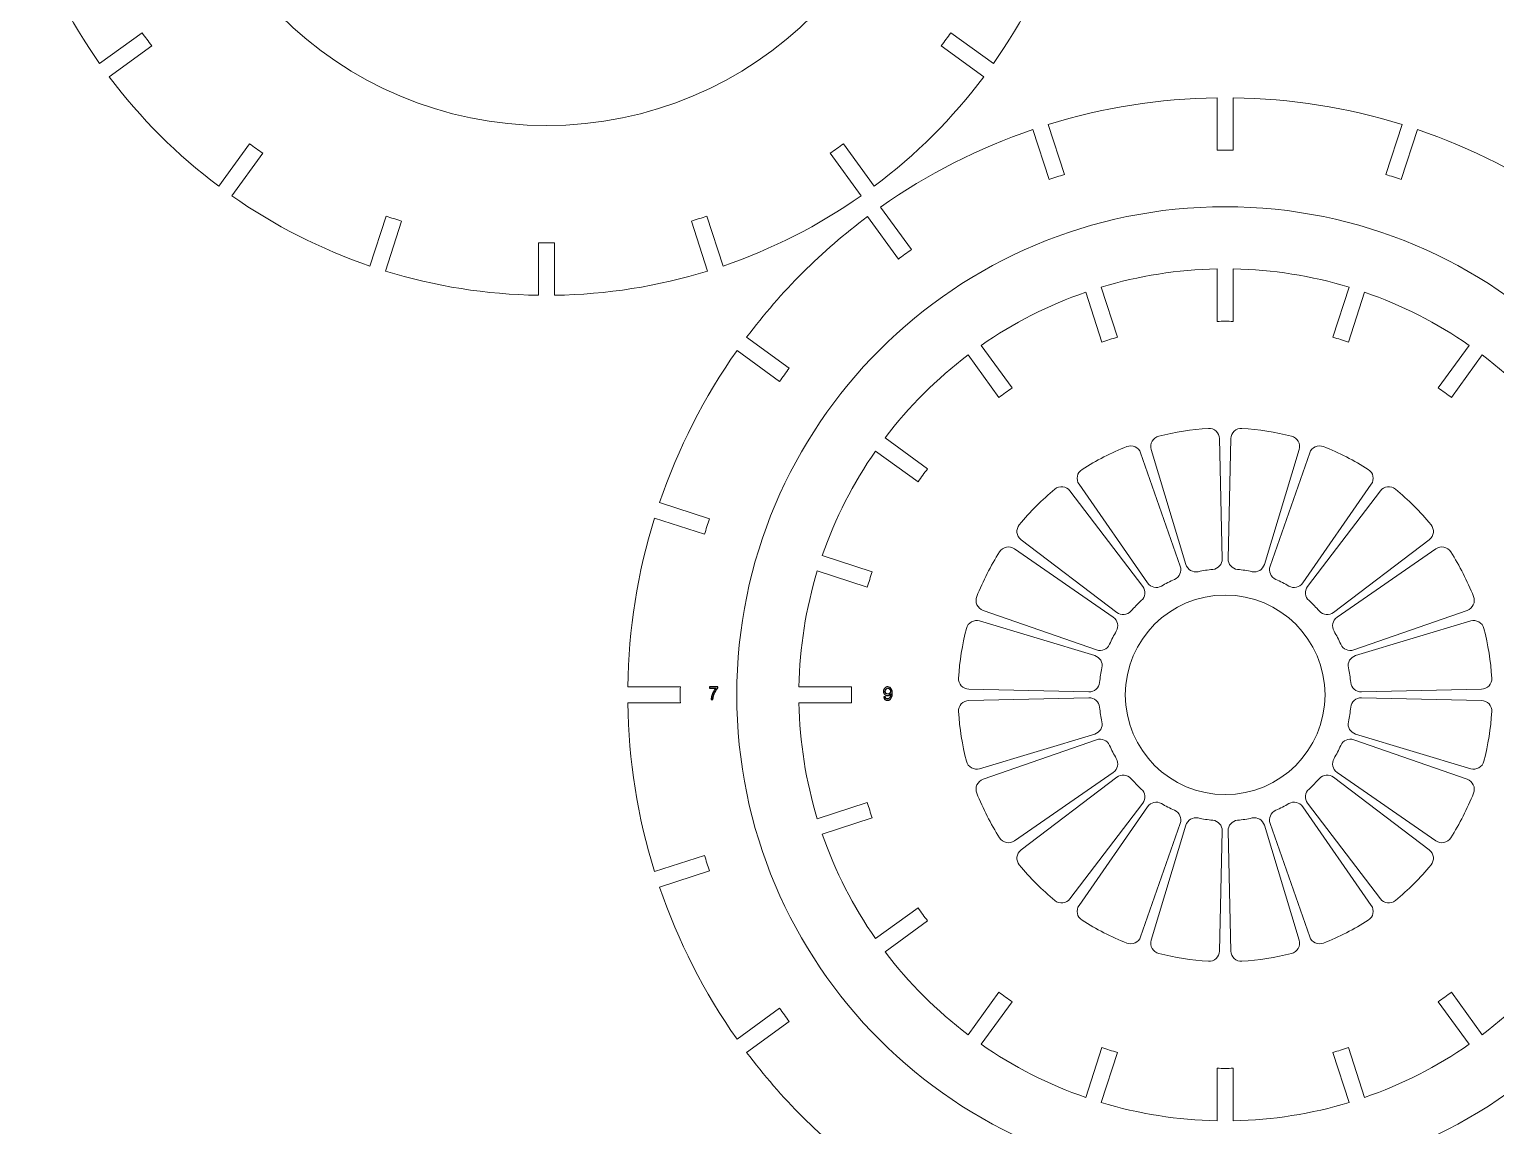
# Model space of a CAD drawing. Header units: millimetres. Extents: x -5830 to -1938, y -580 to 2011.
# Drawn here: x -4073.7 to -3794.7, y -437.1 to -228.4 of the extents above; entities that cross this region are included whole.
import ezdxf

# ---------------------------------------------------------------- set-up
doc = ezdxf.new("R2010")
doc.units = ezdxf.units.MM
doc.header["$MEASUREMENT"] = 0
doc.layers.add('layer 1', color=7, linetype='Continuous')

msp = doc.modelspace()

# ---------------------------------------------------------------- linework, layer by layer
at = {"layer": 'layer 1', "lineweight": 9}
for points, knots in [([(-3903.6539, -175.0401), (-3903.6539, -135.4614), (-3935.7387, -103.3765), (-3975.3174, -103.3765), (-3975.3174, -103.3765), (-4014.8961, -103.3764), (-4046.9811, -135.4613), (-4046.9812, -175.04), (-4046.9812, -175.04), (-4046.9813, -214.6187), (-4014.8965, -246.7036), (-3975.3178, -246.7038), (-3975.3178, -246.7038), (-3935.7391, -246.704), (-3903.6541, -214.6192), (-3903.6539, -175.0405)], [0, 0, 0, 0, 0.2, 0.2, 0.2, 0.2, 0.4, 0.4, 0.4, 0.4, 0.6, 0.6, 0.6, 0.6, 1, 1, 1, 1]), ([(-3753.249, -355.0864), (-3753.249, -303.7618), (-3794.8558, -262.155), (-3846.1805, -262.1549), (-3846.1805, -262.1549), (-3897.5051, -262.1549), (-3939.112, -303.7615), (-3939.1122, -355.0862), (-3939.1122, -355.0862), (-3939.1123, -406.4108), (-3897.5056, -448.0178), (-3846.181, -448.018), (-3846.181, -448.018), (-3794.8563, -448.0182), (-3753.2493, -406.4115), (-3753.249, -355.0869)], [0, 0, 0, 0, 0.2, 0.2, 0.2, 0.2, 0.4, 0.4, 0.4, 0.4, 0.6, 0.6, 0.6, 0.6, 1, 1, 1, 1]), ([(-3858.8247, -305.8542), (-3859.3523, -305.9896), (-3859.8017, -306.3344), (-3860.0693, -306.8088), (-3860.0693, -306.8088), (-3860.3368, -307.2832), (-3860.3993, -307.8462), (-3860.2424, -308.3677)], [0, 0, 0, 0, 0.33333333, 0.33333333, 0.33333333, 0.33333333, 1, 1, 1, 1]), ([(-3847.2439, -306.309), (-3847.2558, -305.7645), (-3847.4892, -305.2483), (-3847.8903, -304.8798), (-3847.8903, -304.8798), (-3848.2913, -304.5113), (-3848.8253, -304.3223), (-3849.3689, -304.3565)], [0, 0, 0, 0, 0.33333333, 0.33333333, 0.33333333, 0.33333333, 1, 1, 1, 1]), ([(-3842.9923, -304.3565), (-3843.5359, -304.3223), (-3844.0699, -304.5113), (-3844.4709, -304.8798), (-3844.4709, -304.8798), (-3844.872, -305.2483), (-3845.1054, -305.7645), (-3845.1173, -306.309)], [0, 0, 0, 0, 0.33333333, 0.33333333, 0.33333333, 0.33333333, 1, 1, 1, 1]), ([(-3832.1188, -308.3677), (-3831.9618, -307.8462), (-3832.0243, -307.2832), (-3832.2919, -306.8088), (-3832.2919, -306.8088), (-3832.5595, -306.3344), (-3833.0089, -305.9897), (-3833.5364, -305.8542)], [0, 0, 0, 0, 0.33333333, 0.33333333, 0.33333333, 0.33333333, 1, 1, 1, 1]), ([(-3862.2649, -309.0249), (-3862.4445, -308.5107), (-3862.826, -308.092), (-3863.3213, -307.8654), (-3863.3213, -307.8654), (-3863.8166, -307.6389), (-3864.3828, -307.6242), (-3864.8892, -307.8246)], [0, 0, 0, 0, 0.33333333, 0.33333333, 0.33333333, 0.33333333, 1, 1, 1, 1]), ([(-3827.4719, -307.8246), (-3827.9783, -307.6242), (-3828.5446, -307.6389), (-3829.0399, -307.8654), (-3829.0399, -307.8654), (-3829.5352, -308.092), (-3829.9167, -308.5107), (-3830.0963, -309.0249)], [0, 0, 0, 0, 0.33333333, 0.33333333, 0.33333333, 0.33333333, 1, 1, 1, 1]), ([(-3873.4195, -312.171), (-3873.8793, -312.4629), (-3874.2003, -312.9297), (-3874.3081, -313.4635), (-3874.3081, -313.4635), (-3874.416, -313.9974), (-3874.3015, -314.5521), (-3873.991, -314.9996)], [0, 0, 0, 0, 0.33333333, 0.33333333, 0.33333333, 0.33333333, 1, 1, 1, 1]), ([(-3818.3702, -314.9996), (-3818.0597, -314.5521), (-3817.9452, -313.9974), (-3818.0531, -313.4635), (-3818.0531, -313.4635), (-3818.1609, -312.9297), (-3818.4818, -312.4629), (-3818.9417, -312.171)], [0, 0, 0, 0, 0.33333333, 0.33333333, 0.33333333, 0.33333333, 1, 1, 1, 1]), ([(-3875.7115, -316.2496), (-3876.0412, -315.8161), (-3876.5334, -315.5357), (-3877.0744, -315.4734), (-3877.0744, -315.4734), (-3877.6155, -315.411), (-3878.1586, -315.5719), (-3878.5783, -315.9191)], [0, 0, 0, 0, 0.33333333, 0.33333333, 0.33333333, 0.33333333, 1, 1, 1, 1]), ([(-3813.7829, -315.9191), (-3814.2026, -315.5719), (-3814.7457, -315.411), (-3815.2868, -315.4734), (-3815.2868, -315.4734), (-3815.8278, -315.5357), (-3816.32, -315.8161), (-3816.6497, -316.2496)], [0, 0, 0, 0, 0.33333333, 0.33333333, 0.33333333, 0.33333333, 1, 1, 1, 1]), ([(-3885.3479, -322.6887), (-3885.6951, -323.1084), (-3885.856, -323.6515), (-3885.7936, -324.1926), (-3885.7936, -324.1926), (-3885.7313, -324.7336), (-3885.4509, -325.2258), (-3885.0174, -325.5555)], [0, 0, 0, 0, 0.33333333, 0.33333333, 0.33333333, 0.33333333, 1, 1, 1, 1]), ([(-3807.3438, -325.5555), (-3806.9103, -325.2258), (-3806.6299, -324.7336), (-3806.5675, -324.1926), (-3806.5675, -324.1926), (-3806.5052, -323.6515), (-3806.6661, -323.1084), (-3807.0133, -322.6887)], [0, 0, 0, 0, 0.33333333, 0.33333333, 0.33333333, 0.33333333, 1, 1, 1, 1]), ([(-3886.2674, -327.276), (-3886.7149, -326.9655), (-3887.2696, -326.851), (-3887.8035, -326.9589), (-3887.8035, -326.9589), (-3888.3373, -327.0667), (-3888.8041, -327.3877), (-3889.096, -327.8475)], [0, 0, 0, 0, 0.33333333, 0.33333333, 0.33333333, 0.33333333, 1, 1, 1, 1]), ([(-3803.2652, -327.8475), (-3803.5571, -327.3877), (-3804.0238, -327.0667), (-3804.5577, -326.9589), (-3804.5577, -326.9589), (-3805.0916, -326.851), (-3805.6463, -326.9655), (-3806.0938, -327.276)], [0, 0, 0, 0, 0.33333333, 0.33333333, 0.33333333, 0.33333333, 1, 1, 1, 1]), ([(-3893.4424, -336.3778), (-3893.6428, -336.8842), (-3893.6281, -337.4504), (-3893.4016, -337.9457), (-3893.4016, -337.9457), (-3893.175, -338.441), (-3892.7563, -338.8225), (-3892.2421, -339.0021)], [0, 0, 0, 0, 0.33333333, 0.33333333, 0.33333333, 0.33333333, 1, 1, 1, 1]), ([(-3827.1806, -355.0864), (-3827.1806, -344.593), (-3835.6872, -336.0864), (-3846.1806, -336.0864), (-3846.1806, -336.0864), (-3856.674, -336.0864), (-3865.1806, -344.593), (-3865.1806, -355.0864), (-3865.1806, -355.0864), (-3865.1806, -365.5798), (-3856.6741, -374.0864), (-3846.1807, -374.0864), (-3846.1807, -374.0864), (-3835.6873, -374.0865), (-3827.1806, -365.5799), (-3827.1806, -355.0865)], [0, 0, 0, 0, 0.2, 0.2, 0.2, 0.2, 0.4, 0.4, 0.4, 0.4, 0.6, 0.6, 0.6, 0.6, 1, 1, 1, 1]), ([(-3800.1191, -339.0021), (-3799.6049, -338.8225), (-3799.1862, -338.441), (-3798.9596, -337.9457), (-3798.9596, -337.9457), (-3798.7331, -337.4504), (-3798.7184, -336.8842), (-3798.9188, -336.3778)], [0, 0, 0, 0, 0.33333333, 0.33333333, 0.33333333, 0.33333333, 1, 1, 1, 1]), ([(-3892.8993, -341.0246), (-3893.4208, -340.8677), (-3893.9838, -340.9302), (-3894.4582, -341.1977), (-3894.4582, -341.1977), (-3894.9326, -341.4653), (-3895.2774, -341.9147), (-3895.4128, -342.4423)], [0, 0, 0, 0, 0.33333333, 0.33333333, 0.33333333, 0.33333333, 1, 1, 1, 1]), ([(-3796.9483, -342.4423), (-3797.0838, -341.9147), (-3797.4286, -341.4653), (-3797.903, -341.1977), (-3797.903, -341.1977), (-3798.3774, -340.9302), (-3798.9404, -340.8677), (-3799.4619, -341.0246)], [0, 0, 0, 0, 0.33333333, 0.33333333, 0.33333333, 0.33333333, 1, 1, 1, 1]), ([(-3896.9105, -351.8981), (-3896.9447, -352.4417), (-3896.7557, -352.9757), (-3896.3872, -353.3767), (-3896.3872, -353.3767), (-3896.0187, -353.7778), (-3895.5025, -354.0112), (-3894.958, -354.0231)], [0, 0, 0, 0, 0.33333333, 0.33333333, 0.33333333, 0.33333333, 1, 1, 1, 1]), ([(-3797.4032, -354.0231), (-3796.8586, -354.0112), (-3796.3425, -353.7778), (-3795.974, -353.3767), (-3795.974, -353.3767), (-3795.6055, -352.9757), (-3795.4165, -352.4417), (-3795.4507, -351.8981)], [0, 0, 0, 0, 0.33333333, 0.33333333, 0.33333333, 0.33333333, 1, 1, 1, 1]), ([(-3894.958, -356.1497), (-3895.5025, -356.1616), (-3896.0187, -356.395), (-3896.3872, -356.7961), (-3896.3872, -356.7961), (-3896.7557, -357.1971), (-3896.9447, -357.7311), (-3896.9105, -358.2747)], [0, 0, 0, 0, 0.33333333, 0.33333333, 0.33333333, 0.33333333, 1, 1, 1, 1]), ([(-3795.4507, -358.2747), (-3795.4165, -357.7311), (-3795.6055, -357.1971), (-3795.974, -356.7961), (-3795.974, -356.7961), (-3796.3425, -356.395), (-3796.8586, -356.1616), (-3797.4031, -356.1497)], [0, 0, 0, 0, 0.33333333, 0.33333333, 0.33333333, 0.33333333, 1, 1, 1, 1]), ([(-3895.4128, -367.7306), (-3895.2774, -368.2581), (-3894.9326, -368.7075), (-3894.4582, -368.9751), (-3894.4582, -368.9751), (-3893.9838, -369.2427), (-3893.4208, -369.3052), (-3892.8993, -369.1482)], [0, 0, 0, 0, 0.33333333, 0.33333333, 0.33333333, 0.33333333, 1, 1, 1, 1]), ([(-3799.4619, -369.1482), (-3798.9404, -369.3052), (-3798.3774, -369.2427), (-3797.903, -368.9751), (-3797.903, -368.9751), (-3797.4286, -368.7075), (-3797.0838, -368.2581), (-3796.9483, -367.7306)], [0, 0, 0, 0, 0.33333333, 0.33333333, 0.33333333, 0.33333333, 1, 1, 1, 1]), ([(-3892.2421, -371.1707), (-3892.7563, -371.3503), (-3893.175, -371.7318), (-3893.4016, -372.2271), (-3893.4016, -372.2271), (-3893.6281, -372.7224), (-3893.6428, -373.2887), (-3893.4424, -373.7951)], [0, 0, 0, 0, 0.33333333, 0.33333333, 0.33333333, 0.33333333, 1, 1, 1, 1]), ([(-3798.9188, -373.7951), (-3798.7184, -373.2887), (-3798.7331, -372.7224), (-3798.9596, -372.2271), (-3798.9596, -372.2271), (-3799.1861, -371.7318), (-3799.6049, -371.3503), (-3800.1191, -371.1708)], [0, 0, 0, 0, 0.33333333, 0.33333333, 0.33333333, 0.33333333, 1, 1, 1, 1]), ([(-3889.096, -382.3253), (-3888.8041, -382.7852), (-3888.3373, -383.1061), (-3887.8035, -383.2139), (-3887.8035, -383.2139), (-3887.2696, -383.3218), (-3886.7149, -383.2073), (-3886.2674, -382.8968)], [0, 0, 0, 0, 0.33333333, 0.33333333, 0.33333333, 0.33333333, 1, 1, 1, 1]), ([(-3885.0174, -384.6173), (-3885.4509, -384.947), (-3885.7313, -385.4392), (-3885.7936, -385.9803), (-3885.7936, -385.9803), (-3885.856, -386.5213), (-3885.6951, -387.0644), (-3885.3479, -387.4841)], [0, 0, 0, 0, 0.33333333, 0.33333333, 0.33333333, 0.33333333, 1, 1, 1, 1]), ([(-3807.0133, -387.4841), (-3806.6661, -387.0644), (-3806.5052, -386.5213), (-3806.5675, -385.9803), (-3806.5675, -385.9803), (-3806.6299, -385.4392), (-3806.9103, -384.947), (-3807.3438, -384.6173)], [0, 0, 0, 0, 0.33333333, 0.33333333, 0.33333333, 0.33333333, 1, 1, 1, 1]), ([(-3806.0938, -382.8968), (-3805.6463, -383.2073), (-3805.0916, -383.3218), (-3804.5577, -383.2139), (-3804.5577, -383.2139), (-3804.0238, -383.1061), (-3803.5571, -382.7852), (-3803.2652, -382.3253)], [0, 0, 0, 0, 0.33333333, 0.33333333, 0.33333333, 0.33333333, 1, 1, 1, 1]), ([(-3878.5783, -394.2537), (-3878.1586, -394.6009), (-3877.6155, -394.7618), (-3877.0744, -394.6995), (-3877.0744, -394.6995), (-3876.5334, -394.6371), (-3876.0412, -394.3567), (-3875.7115, -393.9232)], [0, 0, 0, 0, 0.33333333, 0.33333333, 0.33333333, 0.33333333, 1, 1, 1, 1]), ([(-3873.991, -395.1732), (-3874.3015, -395.6207), (-3874.416, -396.1754), (-3874.3081, -396.7093), (-3874.3081, -396.7093), (-3874.2003, -397.2432), (-3873.8793, -397.7099), (-3873.4195, -398.0018)], [0, 0, 0, 0, 0.33333333, 0.33333333, 0.33333333, 0.33333333, 1, 1, 1, 1]), ([(-3818.9417, -398.0018), (-3818.4818, -397.7099), (-3818.1609, -397.2432), (-3818.0531, -396.7093), (-3818.0531, -396.7093), (-3817.9452, -396.1755), (-3818.0597, -395.6207), (-3818.3702, -395.1732)], [0, 0, 0, 0, 0.33333333, 0.33333333, 0.33333333, 0.33333333, 1, 1, 1, 1]), ([(-3816.6497, -393.9232), (-3816.32, -394.3567), (-3815.8278, -394.6371), (-3815.2868, -394.6995), (-3815.2868, -394.6995), (-3814.7457, -394.7618), (-3814.2026, -394.6009), (-3813.7829, -394.2537)], [0, 0, 0, 0, 0.33333333, 0.33333333, 0.33333333, 0.33333333, 1, 1, 1, 1]), ([(-3864.8892, -402.3482), (-3864.3828, -402.5486), (-3863.8166, -402.5339), (-3863.3213, -402.3074), (-3863.3213, -402.3074), (-3862.826, -402.0809), (-3862.4445, -401.6621), (-3862.2649, -401.1479)], [0, 0, 0, 0, 0.33333333, 0.33333333, 0.33333333, 0.33333333, 1, 1, 1, 1]), ([(-3830.0963, -401.1479), (-3829.9167, -401.6621), (-3829.5352, -402.0809), (-3829.0399, -402.3074), (-3829.0399, -402.3074), (-3828.5446, -402.5339), (-3827.9783, -402.5486), (-3827.4719, -402.3482)], [0, 0, 0, 0, 0.33333333, 0.33333333, 0.33333333, 0.33333333, 1, 1, 1, 1]), ([(-3860.2424, -401.8051), (-3860.3993, -402.3266), (-3860.3368, -402.8896), (-3860.0693, -403.364), (-3860.0693, -403.364), (-3859.8017, -403.8384), (-3859.3523, -404.1832), (-3858.8247, -404.3187)], [0, 0, 0, 0, 0.33333333, 0.33333333, 0.33333333, 0.33333333, 1, 1, 1, 1]), ([(-3849.3689, -405.8163), (-3848.8253, -405.8505), (-3848.2913, -405.6615), (-3847.8903, -405.293), (-3847.8903, -405.293), (-3847.4892, -404.9245), (-3847.2558, -404.4084), (-3847.2439, -403.8638)], [0, 0, 0, 0, 0.33333333, 0.33333333, 0.33333333, 0.33333333, 1, 1, 1, 1]), ([(-3845.1173, -403.8638), (-3845.1054, -404.4084), (-3844.872, -404.9245), (-3844.4709, -405.293), (-3844.4709, -405.293), (-3844.0699, -405.6615), (-3843.5359, -405.8505), (-3842.9923, -405.8163)], [0, 0, 0, 0, 0.33333333, 0.33333333, 0.33333333, 0.33333333, 1, 1, 1, 1]), ([(-3833.5364, -404.3187), (-3833.0089, -404.1832), (-3832.5595, -403.8384), (-3832.2919, -403.364), (-3832.2919, -403.364), (-3832.0244, -402.8896), (-3831.9618, -402.3266), (-3832.1188, -401.8051)], [0, 0, 0, 0, 0.33333333, 0.33333333, 0.33333333, 0.33333333, 1, 1, 1, 1])]:
    msp.add_open_spline(points, degree=3, knots=knots, dxfattribs=at)
for points in [[(-4073.7252, -208.6445), (-4070.5347, -217.9875), (-4066.0299, -226.8286), (-4060.3466, -234.9015)], [(-3890.2885, -234.9015), (-3884.6051, -226.8286), (-3880.1004, -217.9875), (-3876.9099, -208.6445)], [(-4052.2554, -229.0229), (-4052.2554, -229.0229), (-4060.3466, -234.9015), (-4060.3466, -234.9015)], [(-4050.4333, -231.5308), (-4050.4333, -231.5308), (-4058.5244, -237.4094), (-4058.5244, -237.4094)], [(-4052.2554, -229.0229), (-4051.6619, -229.8688), (-4051.0544, -230.7049), (-4050.4333, -231.5308)], [(-3900.2018, -231.5308), (-3899.5807, -230.7049), (-3898.9732, -229.8688), (-3898.3797, -229.0229)], [(-3900.2018, -231.5308), (-3900.2018, -231.5308), (-3892.1106, -237.4094), (-3892.1106, -237.4094)], [(-3898.3797, -229.0229), (-3898.3797, -229.0229), (-3890.2885, -234.9015), (-3890.2885, -234.9015)], [(-4058.5244, -237.4094), (-4052.603, -245.3093), (-4045.5866, -252.3256), (-4037.6868, -258.2471)], [(-3912.9483, -258.2471), (-3905.0484, -252.3256), (-3898.0321, -245.3093), (-3892.1106, -237.4094)], [(-3847.7306, -241.4166), (-3858.6195, -241.5651), (-3869.4305, -243.2774), (-3879.8324, -246.5011)], [(-3847.7306, -251.4177), (-3847.7306, -251.4177), (-3847.7306, -241.4166), (-3847.7306, -241.4166)], [(-3844.6306, -251.4177), (-3844.6306, -251.4177), (-3844.6306, -241.4166), (-3844.6306, -241.4166)], [(-3812.5288, -246.5011), (-3822.9306, -243.2774), (-3833.7417, -241.5651), (-3844.6306, -241.4166)], [(-3882.7806, -247.459), (-3893.0907, -250.9651), (-3902.8435, -255.9344), (-3911.7401, -262.2146)], [(-3879.6902, -256.9706), (-3879.6902, -256.9706), (-3882.7806, -247.459), (-3882.7806, -247.459)], [(-3876.7419, -256.0126), (-3876.7419, -256.0126), (-3879.8324, -246.5011), (-3879.8324, -246.5011)], [(-3815.6193, -256.0126), (-3815.6193, -256.0126), (-3812.5288, -246.5011), (-3812.5288, -246.5011)], [(-3812.671, -256.9706), (-3812.671, -256.9706), (-3809.5805, -247.459), (-3809.5805, -247.459)], [(-3780.6211, -262.2146), (-3789.5177, -255.9344), (-3799.2705, -250.9651), (-3809.5805, -247.459)], [(-4031.8082, -250.1559), (-4031.8082, -250.1559), (-4037.6868, -258.2471), (-4037.6868, -258.2471)], [(-4031.8082, -250.1559), (-4030.9823, -250.777), (-4030.1462, -251.3845), (-4029.3003, -251.978)], [(-3921.3348, -251.978), (-3920.4889, -251.3845), (-3919.6528, -250.777), (-3918.8268, -250.1559)], [(-3918.8268, -250.1559), (-3918.8268, -250.1559), (-3912.9483, -258.2471), (-3912.9483, -258.2471)], [(-4029.3003, -251.978), (-4029.3003, -251.978), (-4035.1788, -260.0692), (-4035.1788, -260.0692)], [(-3921.3348, -251.978), (-3921.3348, -251.978), (-3915.4562, -260.0692), (-3915.4562, -260.0692)], [(-3844.6306, -251.4177), (-3845.6639, -251.4022), (-3846.6973, -251.4022), (-3847.7306, -251.4177)], [(-3876.7419, -256.0126), (-3877.7294, -256.3172), (-3878.7122, -256.6366), (-3879.6902, -256.9706)], [(-3812.671, -256.9706), (-3813.6489, -256.6366), (-3814.6318, -256.3172), (-3815.6193, -256.0126)], [(-4035.1788, -260.0692), (-4027.106, -265.7526), (-4018.2649, -270.2573), (-4008.9219, -273.4478)], [(-3941.7132, -273.4478), (-3932.3702, -270.2573), (-3923.5291, -265.7526), (-3915.4562, -260.0692)], [(-3905.8616, -270.3056), (-3905.8616, -270.3056), (-3911.7401, -262.2146), (-3911.7401, -262.2146)], [(-4005.8313, -263.936), (-4005.8313, -263.936), (-4008.9219, -273.4478), (-4008.9219, -273.4478)], [(-4002.8831, -264.894), (-4002.8831, -264.894), (-4005.9736, -274.4057), (-4005.9736, -274.4057)], [(-4005.8313, -263.936), (-4004.8539, -264.2716), (-4003.871, -264.5909), (-4002.8831, -264.894)], [(-3947.752, -264.894), (-3946.7641, -264.5909), (-3945.7812, -264.2716), (-3944.8037, -263.936)], [(-3947.752, -264.894), (-3947.752, -264.894), (-3944.6615, -274.4057), (-3944.6615, -274.4057)], [(-3944.8037, -263.936), (-3944.8037, -263.936), (-3941.7132, -273.4478), (-3941.7132, -273.4478)], [(-3914.248, -264.0367), (-3922.9701, -270.5572), (-3930.7099, -278.2969), (-3937.2304, -287.019)], [(-3908.3696, -272.1277), (-3908.3696, -272.1277), (-3914.248, -264.0367), (-3914.248, -264.0367)], [(-3976.8675, -269.0145), (-3975.8343, -269.0315), (-3974.8008, -269.0315), (-3973.7675, -269.0145)], [(-3976.8675, -269.0145), (-3976.8675, -269.0145), (-3976.8675, -279.0156), (-3976.8675, -279.0156)], [(-3973.7675, -269.0145), (-3973.7675, -269.0145), (-3973.7675, -279.0156), (-3973.7675, -279.0156)], [(-3905.8616, -270.3056), (-3906.7067, -270.9004), (-3907.5427, -271.5079), (-3908.3696, -272.1277)], [(-4005.9736, -274.4057), (-3996.5396, -277.3162), (-3986.7392, -278.8684), (-3976.8675, -279.0156)], [(-3973.7675, -279.0156), (-3963.8959, -278.8684), (-3954.0955, -277.3162), (-3944.6615, -274.4057)], [(-3847.7306, -273.9818), (-3855.2025, -274.1246), (-3862.6189, -275.2991), (-3869.7692, -277.4723)], [(-3847.7306, -283.9838), (-3847.7306, -283.9838), (-3847.7306, -273.9818), (-3847.7306, -273.9818)], [(-3844.6306, -283.9838), (-3844.6306, -283.9838), (-3844.6306, -273.9818), (-3844.6306, -273.9818)], [(-3822.592, -277.4723), (-3829.7423, -275.2991), (-3837.1587, -274.1246), (-3844.6306, -273.9818)], [(-3872.7175, -278.4302), (-3879.7796, -280.875), (-3886.4699, -284.2839), (-3892.5988, -288.5602)], [(-3869.6267, -287.9428), (-3869.6267, -287.9428), (-3872.7175, -278.4302), (-3872.7175, -278.4302)], [(-3866.6784, -286.9848), (-3866.6784, -286.9848), (-3869.7692, -277.4723), (-3869.7692, -277.4723)], [(-3825.6828, -286.9848), (-3825.6828, -286.9848), (-3822.592, -277.4723), (-3822.592, -277.4723)], [(-3822.7345, -287.9428), (-3822.7345, -287.9428), (-3819.6437, -278.4302), (-3819.6437, -278.4302)], [(-3799.7624, -288.5602), (-3805.8912, -284.2839), (-3812.5816, -280.875), (-3819.6437, -278.4302)], [(-3844.6306, -283.9838), (-3845.6638, -283.9612), (-3846.6974, -283.9612), (-3847.7306, -283.9838)], [(-3929.1394, -292.8974), (-3929.1394, -292.8974), (-3937.2304, -287.019), (-3937.2304, -287.019)], [(-3866.6784, -286.9848), (-3867.668, -287.2827), (-3868.651, -287.6021), (-3869.6267, -287.9428)], [(-3822.7345, -287.9428), (-3823.7102, -287.6021), (-3824.6932, -287.2827), (-3825.6828, -286.9848)], [(-3939.0525, -289.5269), (-3945.3327, -298.4235), (-3950.302, -308.1763), (-3953.8081, -318.4864)], [(-3930.9615, -295.4054), (-3930.9615, -295.4054), (-3939.0525, -289.5269), (-3939.0525, -289.5269)], [(-3886.7197, -296.6521), (-3886.7197, -296.6521), (-3892.5988, -288.5602), (-3892.5988, -288.5602)], [(-3805.6415, -296.6521), (-3805.6415, -296.6521), (-3799.7624, -288.5602), (-3799.7624, -288.5602)], [(-3929.1394, -292.8974), (-3929.7592, -293.7243), (-3930.3667, -294.5604), (-3930.9615, -295.4054)], [(-3895.1067, -290.3824), (-3901.0677, -294.8898), (-3906.3772, -300.1993), (-3910.8846, -306.1603)], [(-3889.2277, -298.4742), (-3889.2277, -298.4742), (-3895.1067, -290.3824), (-3895.1067, -290.3824)], [(-3803.1335, -298.4742), (-3803.1335, -298.4742), (-3797.2545, -290.3824), (-3797.2545, -290.3824)], [(-3781.4766, -306.1603), (-3785.984, -300.1993), (-3791.2935, -294.8898), (-3797.2545, -290.3824)], [(-3886.7197, -296.6521), (-3887.5688, -297.2412), (-3888.405, -297.8487), (-3889.2277, -298.4742)], [(-3803.1335, -298.4742), (-3803.9562, -297.8487), (-3804.7924, -297.2412), (-3805.6415, -296.6521)], [(-3902.7928, -312.0394), (-3902.7928, -312.0394), (-3910.8846, -306.1603), (-3910.8846, -306.1603)], [(-3849.3689, -304.3565), (-3852.5609, -304.5571), (-3855.7269, -305.0586), (-3858.8247, -305.8542)], [(-3847.2439, -306.309), (-3847.2439, -306.309), (-3846.7456, -329.1696), (-3846.7456, -329.1696)], [(-3845.6156, -329.1696), (-3845.6156, -329.1696), (-3845.1173, -306.309), (-3845.1173, -306.309)], [(-3833.5364, -305.8542), (-3836.6343, -305.0586), (-3839.8002, -304.5571), (-3842.9923, -304.3565)], [(-3912.7068, -308.6682), (-3916.9831, -314.7971), (-3920.392, -321.4874), (-3922.8368, -328.5495)], [(-3904.6149, -314.5473), (-3904.6149, -314.5473), (-3912.7068, -308.6682), (-3912.7068, -308.6682)], [(-3864.8892, -307.8246), (-3867.8631, -309.0018), (-3870.7192, -310.4571), (-3873.4195, -312.171)], [(-3862.2649, -309.0249), (-3862.2649, -309.0249), (-3854.7266, -330.6127), (-3854.7266, -330.6127)], [(-3853.652, -330.2635), (-3853.652, -330.2635), (-3860.2424, -308.3677), (-3860.2424, -308.3677)], [(-3832.1188, -308.3677), (-3832.1188, -308.3677), (-3838.7092, -330.2635), (-3838.7092, -330.2635)], [(-3837.6345, -330.6127), (-3837.6345, -330.6127), (-3830.0963, -309.0249), (-3830.0963, -309.0249)], [(-3818.9417, -312.171), (-3821.642, -310.4571), (-3824.4981, -309.0018), (-3827.4719, -307.8246)], [(-3902.7928, -312.0394), (-3903.4183, -312.862), (-3904.0258, -313.6982), (-3904.6149, -314.5473)], [(-3860.957, -333.7872), (-3860.957, -333.7872), (-3873.991, -314.9996), (-3873.991, -314.9996)], [(-3818.3702, -314.9996), (-3818.3702, -314.9996), (-3831.4041, -333.7872), (-3831.4041, -333.7872)], [(-3878.5783, -315.9191), (-3881.0428, -317.9576), (-3883.3094, -320.2242), (-3885.3479, -322.6887)], [(-3875.7115, -316.2496), (-3875.7115, -316.2496), (-3861.8712, -334.4514), (-3861.8712, -334.4514)], [(-3830.49, -334.4514), (-3830.49, -334.4514), (-3816.6497, -316.2496), (-3816.6497, -316.2496)], [(-3807.0133, -322.6887), (-3809.0518, -320.2242), (-3811.3184, -317.9576), (-3813.7829, -315.9191)], [(-3944.2965, -321.5768), (-3944.2965, -321.5768), (-3953.8081, -318.4864), (-3953.8081, -318.4864)], [(-3954.766, -321.4346), (-3957.9897, -331.8365), (-3959.702, -342.6475), (-3959.8505, -353.5364)], [(-3945.2545, -324.5251), (-3945.2545, -324.5251), (-3954.766, -321.4346), (-3954.766, -321.4346)], [(-3944.2965, -321.5768), (-3944.6305, -322.5548), (-3944.9499, -323.5376), (-3945.2545, -324.5251)], [(-3866.8156, -339.3958), (-3866.8156, -339.3958), (-3885.0174, -325.5555), (-3885.0174, -325.5555)], [(-3807.3438, -325.5555), (-3807.3438, -325.5555), (-3825.5455, -339.3958), (-3825.5455, -339.3958)], [(-3913.3242, -331.6404), (-3913.3242, -331.6404), (-3922.8368, -328.5495), (-3922.8368, -328.5495)], [(-3889.096, -327.8475), (-3890.8099, -330.5478), (-3892.2652, -333.4039), (-3893.4424, -336.3778)], [(-3886.2674, -327.276), (-3886.2674, -327.276), (-3867.4798, -340.31), (-3867.4798, -340.31)], [(-3848.5478, -331.2034), (-3847.508, -331.1004), (-3846.7228, -330.2143), (-3846.7456, -329.1696)], [(-3845.6156, -329.1696), (-3845.6384, -330.2143), (-3844.8532, -331.1004), (-3843.8134, -331.2034)], [(-3824.8814, -340.31), (-3824.8814, -340.31), (-3806.0938, -327.276), (-3806.0938, -327.276)], [(-3798.9188, -336.3778), (-3800.096, -333.4039), (-3801.5513, -330.5478), (-3803.2652, -327.8475)], [(-3923.7947, -331.4978), (-3925.9679, -338.6482), (-3927.1425, -346.0645), (-3927.2853, -353.5364)], [(-3914.2822, -334.5886), (-3914.2822, -334.5886), (-3923.7947, -331.4978), (-3923.7947, -331.4978)], [(-3913.3242, -331.6404), (-3913.6649, -332.616), (-3913.9843, -333.599), (-3914.2822, -334.5886)], [(-3855.8122, -333.1039), (-3854.8551, -332.6845), (-3854.3822, -331.5991), (-3854.7266, -330.6127)], [(-3853.652, -330.2635), (-3853.3508, -331.264), (-3852.3302, -331.8641), (-3851.3095, -331.6408)], [(-3848.5478, -331.2034), (-3849.4761, -331.2955), (-3850.3982, -331.4415), (-3851.3095, -331.6408)], [(-3841.0517, -331.6408), (-3841.963, -331.4415), (-3842.8851, -331.2955), (-3843.8134, -331.2034)], [(-3841.0517, -331.6408), (-3840.031, -331.8641), (-3839.0103, -331.264), (-3838.7092, -330.2635)], [(-3837.6345, -330.6127), (-3837.979, -331.5991), (-3837.506, -332.6845), (-3836.549, -333.1039)], [(-3862.1338, -337.1561), (-3861.3531, -336.4615), (-3861.2387, -335.2831), (-3861.8712, -334.4514)], [(-3860.957, -333.7872), (-3860.3614, -334.6457), (-3859.2053, -334.9011), (-3858.3035, -334.3733)], [(-3855.8122, -333.1039), (-3856.6666, -333.4782), (-3857.4985, -333.9021), (-3858.3035, -334.3733)], [(-3834.0577, -334.3733), (-3834.8627, -333.9021), (-3835.6946, -333.4782), (-3836.549, -333.1039)], [(-3834.0577, -334.3733), (-3833.1559, -334.9011), (-3831.9998, -334.6457), (-3831.4041, -333.7872)], [(-3830.49, -334.4514), (-3831.1225, -335.2831), (-3831.008, -336.4615), (-3830.2274, -337.1561)], [(-3862.1338, -337.1561), (-3862.8307, -337.7762), (-3863.4908, -338.4363), (-3864.1109, -339.1332)], [(-3828.2503, -339.1332), (-3828.8703, -338.4363), (-3829.5305, -337.7762), (-3830.2274, -337.1561)], [(-3870.6544, -346.5404), (-3870.6544, -346.5404), (-3892.2421, -339.0021), (-3892.2421, -339.0021)], [(-3866.8937, -342.9635), (-3866.3659, -342.0617), (-3866.6213, -340.9056), (-3867.4798, -340.31)], [(-3866.8156, -339.3958), (-3865.9839, -340.0283), (-3864.8055, -339.9139), (-3864.1109, -339.1332)], [(-3828.2503, -339.1332), (-3827.5557, -339.9139), (-3826.3773, -340.0283), (-3825.5455, -339.3958)], [(-3824.8814, -340.31), (-3825.7399, -340.9056), (-3825.9952, -342.0617), (-3825.4674, -342.9635)], [(-3800.1191, -339.0021), (-3800.1191, -339.0021), (-3821.7068, -346.5404), (-3821.7068, -346.5404)], [(-3895.4128, -342.4423), (-3896.2084, -345.5401), (-3896.7099, -348.7061), (-3896.9105, -351.8981)], [(-3892.8993, -341.0246), (-3892.8993, -341.0246), (-3871.0035, -347.615), (-3871.0035, -347.615)], [(-3866.8937, -342.9635), (-3867.3649, -343.7685), (-3867.7888, -344.6004), (-3868.1631, -345.4548)], [(-3824.1981, -345.4548), (-3824.5724, -344.6004), (-3824.9963, -343.7685), (-3825.4674, -342.9635)], [(-3821.3577, -347.615), (-3821.3577, -347.615), (-3799.4619, -341.0246), (-3799.4619, -341.0246)], [(-3795.4507, -351.8981), (-3795.6513, -348.7061), (-3796.1527, -345.5401), (-3796.9483, -342.4423)], [(-3870.6544, -346.5404), (-3869.6679, -346.8848), (-3868.5825, -346.4119), (-3868.1631, -345.4548)], [(-3824.1981, -345.4548), (-3823.7787, -346.4119), (-3822.6933, -346.8848), (-3821.7068, -346.5404)], [(-3869.6262, -349.9575), (-3869.4029, -348.9368), (-3870.003, -347.9162), (-3871.0035, -347.615)], [(-3821.3577, -347.615), (-3822.3582, -347.9162), (-3822.9583, -348.9368), (-3822.735, -349.9575)], [(-3869.6262, -349.9575), (-3869.8255, -350.8688), (-3869.9716, -351.7909), (-3870.0636, -352.7192)], [(-3822.2976, -352.7192), (-3822.3896, -351.7909), (-3822.5357, -350.8688), (-3822.735, -349.9575)], [(-3949.8494, -353.5364), (-3949.8494, -353.5364), (-3959.8505, -353.5364), (-3959.8505, -353.5364)], [(-3949.8494, -353.5364), (-3949.8649, -354.5697), (-3949.8649, -355.6031), (-3949.8494, -356.6364)], [(-3917.2832, -353.5364), (-3917.2832, -353.5364), (-3927.2853, -353.5364), (-3927.2853, -353.5364)], [(-3917.2832, -353.5364), (-3917.3058, -354.5696), (-3917.3058, -355.6032), (-3917.2832, -356.6364)], [(-3872.0974, -354.5214), (-3872.0974, -354.5214), (-3894.958, -354.0231), (-3894.958, -354.0231)], [(-3872.0974, -354.5214), (-3871.0527, -354.5442), (-3870.1666, -353.759), (-3870.0636, -352.7192)], [(-3822.2976, -352.7192), (-3822.1946, -353.759), (-3821.3084, -354.5442), (-3820.2638, -354.5214)], [(-3797.4032, -354.0231), (-3797.4032, -354.0231), (-3820.2638, -354.5214), (-3820.2638, -354.5214)], [(-3949.8494, -356.6364), (-3949.8494, -356.6364), (-3959.8505, -356.6364), (-3959.8505, -356.6364)], [(-3959.8505, -356.6364), (-3959.702, -367.5253), (-3957.9897, -378.3364), (-3954.766, -388.7382)], [(-3917.2832, -356.6364), (-3917.2832, -356.6364), (-3927.2853, -356.6364), (-3927.2853, -356.6364)], [(-3927.2853, -356.6364), (-3927.1425, -364.1083), (-3925.9679, -371.5247), (-3923.7947, -378.675)], [(-3894.958, -356.1497), (-3894.958, -356.1497), (-3872.0974, -355.6514), (-3872.0974, -355.6514)], [(-3870.0636, -357.4536), (-3870.1666, -356.4138), (-3871.0527, -355.6286), (-3872.0974, -355.6514)], [(-3820.2638, -355.6514), (-3821.3084, -355.6286), (-3822.1946, -356.4138), (-3822.2976, -357.4536)], [(-3820.2638, -355.6514), (-3820.2638, -355.6514), (-3797.4032, -356.1497), (-3797.4032, -356.1497)], [(-3896.9105, -358.2747), (-3896.7099, -361.4668), (-3896.2084, -364.6328), (-3895.4128, -367.7306)], [(-3870.0636, -357.4536), (-3869.9716, -358.3819), (-3869.8255, -359.304), (-3869.6262, -360.2153)], [(-3822.735, -360.2153), (-3822.5357, -359.304), (-3822.3896, -358.3819), (-3822.2976, -357.4536)], [(-3796.9483, -367.7306), (-3796.1527, -364.6328), (-3795.6513, -361.4668), (-3795.4507, -358.2747)], [(-3871.0035, -362.5578), (-3871.0035, -362.5578), (-3892.8993, -369.1482), (-3892.8993, -369.1482)], [(-3871.0035, -362.5578), (-3870.003, -362.2567), (-3869.4029, -361.2361), (-3869.6262, -360.2153)], [(-3822.735, -360.2153), (-3822.9583, -361.236), (-3822.3582, -362.2567), (-3821.3577, -362.5578)], [(-3799.4619, -369.1482), (-3799.4619, -369.1482), (-3821.3577, -362.5578), (-3821.3577, -362.5578)], [(-3892.2421, -371.1707), (-3892.2421, -371.1707), (-3870.6544, -363.6325), (-3870.6544, -363.6325)], [(-3868.1631, -364.718), (-3868.5825, -363.761), (-3869.6679, -363.288), (-3870.6544, -363.6325)], [(-3868.1631, -364.718), (-3867.7888, -365.5724), (-3867.3649, -366.4043), (-3866.8937, -367.2093)], [(-3825.4674, -367.2093), (-3824.9963, -366.4043), (-3824.5724, -365.5724), (-3824.1981, -364.718)], [(-3821.7068, -363.6325), (-3822.6933, -363.288), (-3823.7787, -363.761), (-3824.1981, -364.718)], [(-3821.7068, -363.6325), (-3821.7068, -363.6325), (-3800.1191, -371.1707), (-3800.1191, -371.1707)], [(-3867.4798, -369.8629), (-3866.6213, -369.2673), (-3866.3659, -368.1111), (-3866.8937, -367.2094)], [(-3825.4674, -367.2093), (-3825.9952, -368.1111), (-3825.7399, -369.2672), (-3824.8814, -369.8629)], [(-3867.4798, -369.8629), (-3867.4798, -369.8629), (-3886.2674, -382.8968), (-3886.2674, -382.8968)], [(-3885.0174, -384.6173), (-3885.0174, -384.6173), (-3866.8156, -370.777), (-3866.8156, -370.777)], [(-3864.1109, -371.0396), (-3864.8055, -370.259), (-3865.9839, -370.1445), (-3866.8156, -370.777)], [(-3864.1109, -371.0396), (-3863.4908, -371.7365), (-3862.8307, -372.3967), (-3862.1338, -373.0167)], [(-3830.2274, -373.0167), (-3829.5305, -372.3967), (-3828.8703, -371.7365), (-3828.2503, -371.0396)], [(-3825.5455, -370.777), (-3826.3773, -370.1445), (-3827.5557, -370.259), (-3828.2503, -371.0396)], [(-3825.5455, -370.777), (-3825.5455, -370.777), (-3807.3438, -384.6173), (-3807.3438, -384.6173)], [(-3806.0938, -382.8968), (-3806.0938, -382.8968), (-3824.8814, -369.8629), (-3824.8814, -369.8629)], [(-3893.4424, -373.7951), (-3892.2652, -376.7689), (-3890.8099, -379.625), (-3889.096, -382.3253)], [(-3861.8712, -375.7215), (-3861.2387, -374.8897), (-3861.3531, -373.7113), (-3862.1338, -373.0167)], [(-3830.2274, -373.0167), (-3831.008, -373.7113), (-3831.1225, -374.8897), (-3830.49, -375.7215)], [(-3803.2652, -382.3253), (-3801.5513, -379.625), (-3800.096, -376.7689), (-3798.9188, -373.7951)], [(-3914.2822, -375.5842), (-3914.2822, -375.5842), (-3923.7947, -378.675), (-3923.7947, -378.675)], [(-3914.2822, -375.5842), (-3913.9843, -376.5738), (-3913.6649, -377.5568), (-3913.3242, -378.5325)], [(-3861.8712, -375.7215), (-3861.8712, -375.7215), (-3875.7115, -393.9232), (-3875.7115, -393.9232)], [(-3873.991, -395.1732), (-3873.991, -395.1732), (-3860.957, -376.3856), (-3860.957, -376.3856)], [(-3858.3035, -375.7996), (-3859.2053, -375.2718), (-3860.3614, -375.5271), (-3860.957, -376.3856)], [(-3858.3035, -375.7996), (-3857.4985, -376.2707), (-3856.6666, -376.6946), (-3855.8122, -377.069)], [(-3836.549, -377.069), (-3835.6946, -376.6946), (-3834.8627, -376.2707), (-3834.0577, -375.7996)], [(-3831.4041, -376.3856), (-3831.9998, -375.5271), (-3833.1559, -375.2718), (-3834.0577, -375.7996)], [(-3831.4041, -376.3856), (-3831.4041, -376.3856), (-3818.3702, -395.1732), (-3818.3702, -395.1732)], [(-3816.6497, -393.9232), (-3816.6497, -393.9232), (-3830.49, -375.7215), (-3830.49, -375.7215)], [(-3913.3242, -378.5325), (-3913.3242, -378.5325), (-3922.8368, -381.6233), (-3922.8368, -381.6233)], [(-3854.7266, -379.5602), (-3854.3822, -378.5737), (-3854.8551, -377.4883), (-3855.8122, -377.069)], [(-3851.3095, -378.532), (-3852.3302, -378.3087), (-3853.3508, -378.9088), (-3853.652, -379.9093)], [(-3851.3095, -378.532), (-3850.3982, -378.7313), (-3849.4761, -378.8774), (-3848.5478, -378.9694)], [(-3846.7456, -381.0032), (-3846.7228, -379.9586), (-3847.508, -379.0725), (-3848.5478, -378.9694)], [(-3843.8134, -378.9694), (-3844.8532, -379.0724), (-3845.6384, -379.9586), (-3845.6156, -381.0032)], [(-3843.8134, -378.9694), (-3842.8851, -378.8774), (-3841.963, -378.7313), (-3841.0517, -378.532)], [(-3838.7092, -379.9093), (-3839.0103, -378.9088), (-3840.031, -378.3087), (-3841.0517, -378.532)], [(-3836.549, -377.069), (-3837.506, -377.4883), (-3837.979, -378.5737), (-3837.6345, -379.5602)], [(-3922.8368, -381.6233), (-3920.392, -388.6854), (-3916.9831, -395.3758), (-3912.7068, -401.5046)], [(-3854.7266, -379.5602), (-3854.7266, -379.5602), (-3862.2649, -401.1479), (-3862.2649, -401.1479)], [(-3860.2424, -401.8051), (-3860.2424, -401.8051), (-3853.652, -379.9093), (-3853.652, -379.9093)], [(-3846.7456, -381.0032), (-3846.7456, -381.0032), (-3847.2439, -403.8638), (-3847.2439, -403.8638)], [(-3845.1173, -403.8638), (-3845.1173, -403.8638), (-3845.6156, -381.0032), (-3845.6156, -381.0032)], [(-3838.7092, -379.9093), (-3838.7092, -379.9093), (-3832.1188, -401.8051), (-3832.1188, -401.8051)], [(-3830.0963, -401.1479), (-3830.0963, -401.1479), (-3837.6345, -379.5602), (-3837.6345, -379.5602)], [(-3945.2545, -385.6477), (-3945.2545, -385.6477), (-3954.766, -388.7382), (-3954.766, -388.7382)], [(-3945.2545, -385.6477), (-3944.9499, -386.6352), (-3944.6305, -387.6181), (-3944.2965, -388.596)], [(-3885.3479, -387.4841), (-3883.3094, -389.9486), (-3881.0428, -392.2152), (-3878.5783, -394.2537)], [(-3813.7829, -394.2537), (-3811.3184, -392.2152), (-3809.0518, -389.9486), (-3807.0133, -387.4841)], [(-3944.2965, -388.596), (-3944.2965, -388.596), (-3953.8081, -391.6865), (-3953.8081, -391.6865)], [(-3953.8081, -391.6865), (-3950.302, -401.9965), (-3945.3327, -411.7493), (-3939.0525, -420.6459)], [(-3904.6149, -395.6255), (-3904.6149, -395.6255), (-3912.7068, -401.5046), (-3912.7068, -401.5046)], [(-3904.6149, -395.6255), (-3904.0258, -396.4746), (-3903.4183, -397.3108), (-3902.7928, -398.1335)], [(-3902.7928, -398.1335), (-3902.7928, -398.1335), (-3910.8846, -404.0125), (-3910.8846, -404.0125)], [(-3873.4195, -398.0018), (-3870.7192, -399.7157), (-3867.8631, -401.171), (-3864.8892, -402.3482)], [(-3827.4719, -402.3482), (-3824.4981, -401.171), (-3821.642, -399.7157), (-3818.9417, -398.0018)], [(-3910.8846, -404.0125), (-3906.3772, -409.9735), (-3901.0677, -415.283), (-3895.1067, -419.7904)], [(-3858.8247, -404.3187), (-3855.7269, -405.1143), (-3852.5609, -405.6157), (-3849.3689, -405.8163)], [(-3842.9923, -405.8163), (-3839.8002, -405.6157), (-3836.6343, -405.1143), (-3833.5364, -404.3187)], [(-3797.2545, -419.7904), (-3791.2935, -415.283), (-3785.984, -409.9735), (-3781.4766, -404.0125)], [(-3889.2277, -411.6986), (-3889.2277, -411.6986), (-3895.1067, -419.7904), (-3895.1067, -419.7904)], [(-3889.2277, -411.6986), (-3888.405, -412.3241), (-3887.5688, -412.9316), (-3886.7197, -413.5207)], [(-3805.6415, -413.5207), (-3804.7924, -412.9316), (-3803.9562, -412.3241), (-3803.1335, -411.6986)], [(-3803.1335, -411.6986), (-3803.1335, -411.6986), (-3797.2545, -419.7904), (-3797.2545, -419.7904)], [(-3930.9615, -414.7675), (-3930.9615, -414.7675), (-3939.0525, -420.6459), (-3939.0525, -420.6459)], [(-3930.9615, -414.7675), (-3930.3667, -415.6125), (-3929.7592, -416.4486), (-3929.1394, -417.2754)], [(-3886.7197, -413.5207), (-3886.7197, -413.5207), (-3892.5988, -421.6126), (-3892.5988, -421.6126)], [(-3805.6415, -413.5207), (-3805.6415, -413.5207), (-3799.7624, -421.6126), (-3799.7624, -421.6126)], [(-3929.1394, -417.2754), (-3929.1394, -417.2754), (-3937.2304, -423.1539), (-3937.2304, -423.1539)], [(-3937.2304, -423.1539), (-3930.7099, -431.8759), (-3922.9701, -439.6157), (-3914.248, -446.1362)], [(-3892.5988, -421.6126), (-3886.4699, -425.8889), (-3879.7796, -429.2979), (-3872.7175, -431.7426)], [(-3869.6267, -422.2301), (-3869.6267, -422.2301), (-3872.7175, -431.7426), (-3872.7175, -431.7426)], [(-3866.6784, -423.188), (-3866.6784, -423.188), (-3869.7692, -432.7006), (-3869.7692, -432.7006)], [(-3869.6267, -422.2301), (-3868.651, -422.5708), (-3867.668, -422.8902), (-3866.6784, -423.188)], [(-3825.6828, -423.188), (-3824.6932, -422.8902), (-3823.7102, -422.5708), (-3822.7345, -422.2301)], [(-3825.6828, -423.188), (-3825.6828, -423.188), (-3822.592, -432.7006), (-3822.592, -432.7006)], [(-3822.7345, -422.2301), (-3822.7345, -422.2301), (-3819.6437, -431.7426), (-3819.6437, -431.7426)], [(-3819.6437, -431.7426), (-3812.5816, -429.2979), (-3805.8912, -425.8889), (-3799.7624, -421.6126)], [(-3847.7306, -426.1891), (-3846.6974, -426.2116), (-3845.6638, -426.2116), (-3844.6306, -426.1891)], [(-3847.7306, -426.1891), (-3847.7306, -426.1891), (-3847.7306, -436.1911), (-3847.7306, -436.1911)], [(-3844.6306, -426.1891), (-3844.6306, -426.1891), (-3844.6306, -436.1911), (-3844.6306, -436.1911)], [(-3869.7692, -432.7006), (-3862.6189, -434.8737), (-3855.2025, -436.0483), (-3847.7306, -436.1911)], [(-3844.6306, -436.1911), (-3837.1587, -436.0483), (-3829.7423, -434.8737), (-3822.592, -432.7006)]]:
    msp.add_open_spline(points, degree=3, dxfattribs=at)
at = {"layer": 'layer 1'}
for points, knots in [([(-3944.3194, -353.8395), (-3944.3194, -353.8395), (-3944.3194, -353.5479), (-3944.3194, -353.5479), (-3944.3194, -353.5479), (-3944.3194, -353.5479), (-3942.7118, -353.5479), (-3942.7118, -353.5479), (-3942.7118, -353.5479), (-3942.7118, -353.5479), (-3942.7118, -353.784), (-3942.7118, -353.784), (-3942.7118, -353.784), (-3942.8698, -353.9524), (-3943.0272, -354.1763), (-3943.1823, -354.4558), (-3943.1823, -354.4558), (-3943.3379, -354.7353), (-3943.4577, -355.023), (-3943.5428, -355.3187), (-3943.5428, -355.3187), (-3943.6036, -355.5264), (-3943.6429, -355.755), (-3943.6597, -356.0027), (-3943.6597, -356.0027), (-3943.6597, -356.0027), (-3943.9722, -356.0027), (-3943.9722, -356.0027), (-3943.9722, -356.0027), (-3943.9687, -355.8071), (-3943.9305, -355.5704), (-3943.857, -355.2932), (-3943.857, -355.2932), (-3943.7835, -355.0154), (-3943.6788, -354.7481), (-3943.5416, -354.4906), (-3943.5416, -354.4906), (-3943.4045, -354.233), (-3943.2586, -354.016), (-3943.1041, -353.8395), (-3943.1041, -353.8395), (-3943.1041, -353.8395), (-3944.3194, -353.8395), (-3944.3194, -353.8395)], [0, 0, 0, 0, 0.08333333, 0.08333333, 0.08333333, 0.08333333, 0.16666667, 0.16666667, 0.16666667, 0.16666667, 0.25, 0.25, 0.25, 0.25, 0.33333333, 0.33333333, 0.33333333, 0.33333333, 0.41666667, 0.41666667, 0.41666667, 0.41666667, 0.5, 0.5, 0.5, 0.5, 0.58333333, 0.58333333, 0.58333333, 0.58333333, 0.66666667, 0.66666667, 0.66666667, 0.66666667, 0.75, 0.75, 0.75, 0.75, 0.83333333, 0.83333333, 0.83333333, 0.83333333, 1, 1, 1, 1]), ([(-3911.1323, -355.4936), (-3911.1323, -355.4936), (-3910.8407, -355.4693), (-3910.8407, -355.4693), (-3910.8407, -355.4693), (-3910.8158, -355.607), (-3910.7683, -355.7066), (-3910.6983, -355.7685), (-3910.6983, -355.7685), (-3910.6283, -355.8304), (-3910.5386, -355.8617), (-3910.4286, -355.8617), (-3910.4286, -355.8617), (-3910.3349, -355.8617), (-3910.2527, -355.8403), (-3910.1815, -355.7969), (-3910.1815, -355.7969), (-3910.1103, -355.754), (-3910.0525, -355.6967), (-3910.0079, -355.6244), (-3910.0079, -355.6244), (-3909.9634, -355.5526), (-3909.9257, -355.4554), (-3909.8951, -355.3333), (-3909.8951, -355.3333), (-3909.8644, -355.2112), (-3909.8494, -355.0868), (-3909.8494, -354.9601), (-3909.8494, -354.9601), (-3909.8494, -354.9467), (-3909.8499, -354.9259), (-3909.8511, -354.8987), (-3909.8511, -354.8987), (-3909.9119, -354.9959), (-3909.9952, -355.0752), (-3910.1005, -355.1354), (-3910.1005, -355.1354), (-3910.2058, -355.1962), (-3910.3204, -355.2263), (-3910.4431, -355.2263), (-3910.4431, -355.2263), (-3910.6485, -355.2263), (-3910.8221, -355.1516), (-3910.9645, -355.0023), (-3910.9645, -355.0023), (-3911.1063, -354.8536), (-3911.1775, -354.6568), (-3911.1775, -354.4126), (-3911.1775, -354.4126), (-3911.1775, -354.1603), (-3911.1034, -353.9577), (-3910.9547, -353.8038), (-3910.9547, -353.8038), (-3910.8065, -353.6505), (-3910.6208, -353.5735), (-3910.3968, -353.5735), (-3910.3968, -353.5735), (-3910.2359, -353.5735), (-3910.0884, -353.6169), (-3909.9541, -353.7043), (-3909.9541, -353.7043), (-3909.8204, -353.7911), (-3909.7191, -353.9149), (-3909.6497, -354.0764), (-3909.6497, -354.0764), (-3909.5803, -354.2373), (-3909.5455, -354.4705), (-3909.5455, -354.7754), (-3909.5455, -354.7754), (-3909.5455, -355.0932), (-3909.5797, -355.346), (-3909.6485, -355.5341), (-3909.6485, -355.5341), (-3909.7174, -355.7228), (-3909.8204, -355.8657), (-3909.9564, -355.9641), (-3909.9564, -355.9641), (-3910.0924, -356.0625), (-3910.2515, -356.1117), (-3910.4344, -356.1117), (-3910.4344, -356.1117), (-3910.6289, -356.1117), (-3910.7874, -356.0578), (-3910.9107, -355.9496), (-3910.9107, -355.9496), (-3911.0334, -355.8414), (-3911.1074, -355.6892), (-3911.1323, -355.4936)], [0, 0, 0, 0, 0.04347826, 0.04347826, 0.04347826, 0.04347826, 0.08695652, 0.08695652, 0.08695652, 0.08695652, 0.13043478, 0.13043478, 0.13043478, 0.13043478, 0.17391304, 0.17391304, 0.17391304, 0.17391304, 0.2173913, 0.2173913, 0.2173913, 0.2173913, 0.26086957, 0.26086957, 0.26086957, 0.26086957, 0.30434783, 0.30434783, 0.30434783, 0.30434783, 0.34782609, 0.34782609, 0.34782609, 0.34782609, 0.39130435, 0.39130435, 0.39130435, 0.39130435, 0.43478261, 0.43478261, 0.43478261, 0.43478261, 0.47826087, 0.47826087, 0.47826087, 0.47826087, 0.52173913, 0.52173913, 0.52173913, 0.52173913, 0.56521739, 0.56521739, 0.56521739, 0.56521739, 0.60869565, 0.60869565, 0.60869565, 0.60869565, 0.65217391, 0.65217391, 0.65217391, 0.65217391, 0.69565217, 0.69565217, 0.69565217, 0.69565217, 0.73913043, 0.73913043, 0.73913043, 0.73913043, 0.7826087, 0.7826087, 0.7826087, 0.7826087, 0.82608696, 0.82608696, 0.82608696, 0.82608696, 0.86956522, 0.86956522, 0.86956522, 0.86956522, 0.91304348, 0.91304348, 0.91304348, 0.91304348, 1, 1, 1, 1]), ([(-3909.8858, -354.397), (-3909.8858, -354.2222), (-3909.9321, -354.0833), (-3910.0247, -353.9809), (-3910.0247, -353.9809), (-3910.1167, -353.8785), (-3910.229, -353.827), (-3910.3609, -353.827), (-3910.3609, -353.827), (-3910.4975, -353.827), (-3910.6155, -353.8819), (-3910.7151, -353.9925), (-3910.7151, -353.9925), (-3910.8152, -354.103), (-3910.865, -354.2465), (-3910.865, -354.4224), (-3910.865, -354.4224), (-3910.865, -354.5804), (-3910.8175, -354.7089), (-3910.7232, -354.8073), (-3910.7232, -354.8073), (-3910.6283, -354.9062), (-3910.5102, -354.9554), (-3910.3696, -354.9554), (-3910.3696, -354.9554), (-3910.2284, -354.9554), (-3910.1127, -354.9062), (-3910.0218, -354.8073), (-3910.0218, -354.8073), (-3909.9309, -354.7089), (-3909.8858, -354.5717), (-3909.8858, -354.397)], [0, 0, 0, 0, 0.11111111, 0.11111111, 0.11111111, 0.11111111, 0.22222222, 0.22222222, 0.22222222, 0.22222222, 0.33333333, 0.33333333, 0.33333333, 0.33333333, 0.44444444, 0.44444444, 0.44444444, 0.44444444, 0.55555556, 0.55555556, 0.55555556, 0.55555556, 0.66666667, 0.66666667, 0.66666667, 0.66666667, 0.77777778, 0.77777778, 0.77777778, 0.77777778, 1, 1, 1, 1])]:
    msp.add_open_spline(points, degree=3, knots=knots, dxfattribs=at)

doc.saveas('drawing.dxf')
